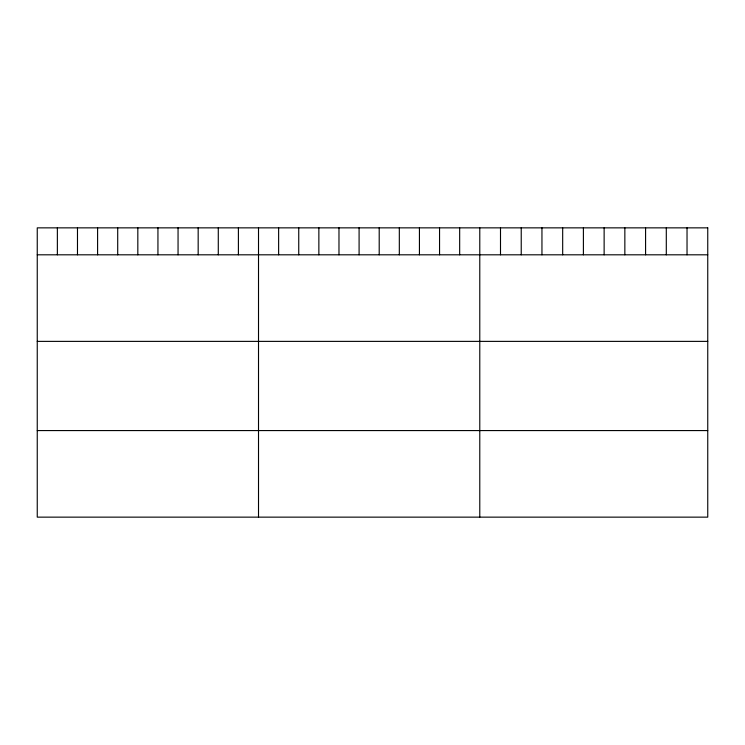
<?xml version="1.0" encoding="UTF-8"?>
<svg xmlns="http://www.w3.org/2000/svg" width="745" height="745" viewBox="0 0 745 745"><rect width="100%" height="100%" fill="white"/><g stroke="black" fill="none" stroke-linecap="round" stroke-linejoin="round"><path stroke-width="1.12" d="M37.25 254.809L707.75 254.809M37.25 341.378L707.75 341.378M37.25 430.573L707.75 430.573M687.03 227.858L687.03 254.809M666.3 227.858L666.3 254.809M645.58 227.858L645.58 254.809M624.85 227.858L624.85 254.809M604.13 227.858L604.13 254.809M583.4 227.858L583.4 254.809M562.68 227.858L562.68 254.809M541.95 227.858L541.95 254.809M521.23 227.858L521.23 254.809M500.5 227.858L500.5 254.809M479.78 227.858L479.78 517.142M459.665 227.858L459.665 254.809M439.55 227.858L439.55 254.809M419.435 227.858L419.435 254.809M399.32 227.858L399.32 254.809M379.205 227.858L379.205 254.809M359.09 227.858L359.09 254.809M338.975 227.858L338.975 254.809M318.86 227.858L318.86 254.809M298.745 227.858L298.745 254.809M278.63 227.858L278.63 254.809M258.515 227.858L258.515 517.142M238.4 227.858L238.4 254.809M218.285 227.858L218.285 254.809M198.17 227.858L198.17 254.809M178.055 227.858L178.055 254.809M157.94 227.858L157.94 254.809M137.825 227.858L137.825 254.809M117.71 227.858L117.71 254.809M97.595 227.858L97.595 254.809M77.48 227.858L77.48 254.809M57.365 227.858L57.365 254.809M707.75 227.858L37.25 227.858L37.25 517.142L707.75 517.142L707.75 227.858"/></g></svg>
